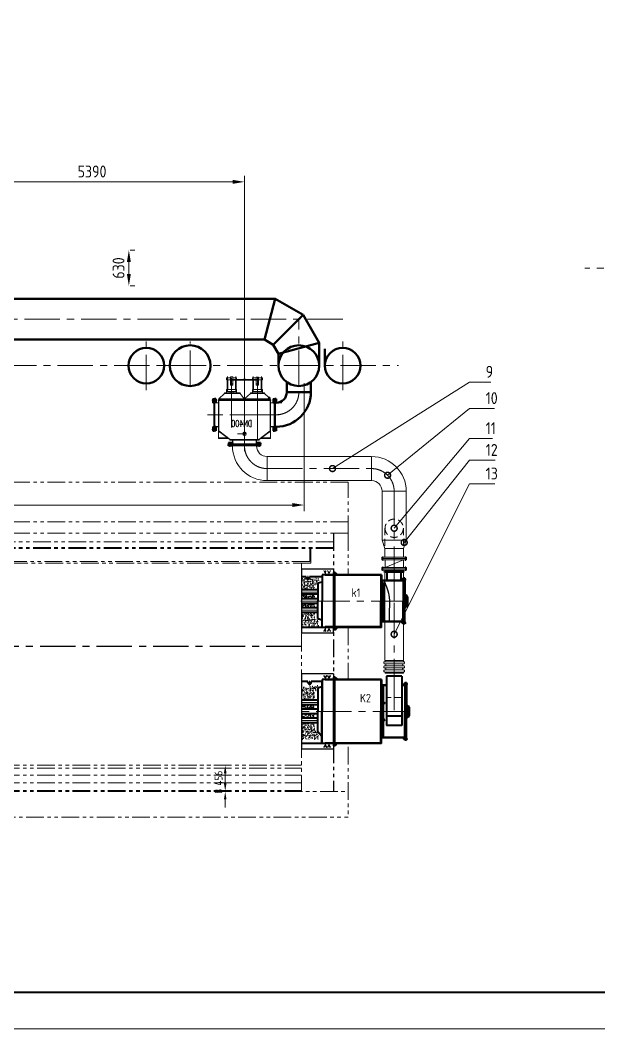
# Model space of a CAD drawing. Header units: millimetres. Extents: x 188205 to 604756, y -401673 to 15123.
# Drawn here: x 360405 to 370636, y -231572 to -213752 of the extents above; entities that cross this region are included whole.
import ezdxf

# ---------------------------------------------------------------- set-up
doc = ezdxf.new("R2010")
doc.units = ezdxf.units.MM
doc.header["$LTSCALE"] = 500
for name, pattern in [('CENTER', [2, 1.25, -0.25, 0.25, -0.25]), ('CONTINOUS', [0]), ('DASHED2', [0.375, 0.25, -0.125]), ('PHANTOM2', [1.25, 0.625, -0.125, 0.125, -0.125, 0.125, -0.125])]:
    doc.linetypes.add(name, pattern=pattern)
for name, color, linetype, lineweight in [('2D', 4, 'PHANTOM2', 20), ('air-smoke', 5, 'Continuous', 50), ('BIAOZHU', 3, 'Continuous', 25), ('gas', 2, 'Continuous', 50), ('gas-smoke', 6, 'Continuous', 50), ('POU', 4, 'Continuous', 20), ('SHI', 7, 'Continuous', 40), ('SW', 8, 'Continuous', 20), ('WEN', 3, 'Continuous', 20), ('XI', 2, 'Continuous', 20), ('XU', 6, 'DASHED2', 20), ('ZHONG', 1, 'CENTER', 20), ('中心线', 1, 'CENTER', 18), ('尺寸', 4, 'Continuous', 18)]:
    doc.layers.add(name, color=color, linetype=linetype, lineweight=lineweight)
doc.layers.add('air', color=7, linetype='Continuous', lineweight=50, true_color=0x77bec0)
doc.layers.add('CENTR', color=1, linetype='CENTER')
doc.layers.add('dim', color=7, linetype='Continuous')
doc.styles.add('ACC', font='simplex.shx', dxfattribs={"width": 0.75, "bigfont": 'hztxt.shx'})
doc.styles.add('GB', font='gbenor.shx', dxfattribs={"bigfont": 'gbcbig.shx'})
doc.dimstyles.new('ISO-25$0', dxfattribs={"dimscale": 40, "dimtxt": 3.5, "dimasz": 3.5, "dimexe": 1, "dimexo": 0.2, "dimgap": 1.2, "dimtad": 1, "dimtoh": 1, "dimdec": 1, "dimzin": 9, "dimdsep": 46, "dimtxsty": 'GB', "dimcen": 0, "dimclrd": 3, "dimclre": 3, "dimclrt": 256, "dimadec": 0, "dimazin": 2, "dimtfac": 1, "dimtdec": 1, "dimtix": 1, "dimtmove": 0, "dimatfit": 3, "dimldrblk": 'DOTSMALL', "dimfxl": 0, "dimlwd": -1, "dimlwe": 20, "dimarcsym": 0})
doc.dimstyles.new('ISO-60', dxfattribs={"dimscale": 60, "dimtxt": 3.5, "dimasz": 3.5, "dimexe": 1.8, "dimexo": 1.25, "dimgap": 1.3, "dimtad": 1, "dimrnd": 1, "dimdsep": 46, "dimtxsty": 'GB', "dimcen": 0, "dimclrd": 3, "dimclre": 3, "dimclrt": 256, "dimadec": 0, "dimazin": 0, "dimtfac": 1, "dimtix": 1, "dimtmove": 0, "dimatfit": 3, "dimldrblk": 'DOTSMALL', "dimfxl": 0, "dimlwd": 20, "dimlwe": 20, "dimarcsym": 0})
pattern_1 = [(130, (57927.14, -19397.804), (-72.87387, -6.375634), [7.62, -83.82]), (185, (57927.14, -19397.804), (14.09713, 76.42266), [6.096, -67.056]), (79.549, (57921.07, -19398.335), (-58.777, 70.046675), [6.476, -71.236]), (133.8158, (57927.14, -19377.48), (-108.43162, -16.81693), [11.43, -125.73]), (83.3644, (57918.1, -19378.89), (-94.9617, 98.97022), [9.714, -106.854]), (188.816, (57927.14, -19377.48), (-94.96184, 98.97005), [9.144, -100.584]), (159, (57916.98, -19382.564), (-60.64595, -40.90621), [7.62, -83.82]), (214, (57916.98, -19382.564), (-24.72081, 73.67519), [6.096, -67.056]), (108.5486, (57911.926, -19385.97), (-85.3666, 32.76914), [6.476, -71.236]), (142.5, (57927.14, -19397.804), (-1.235441, 33.822016), [0, -66.2432, 0, -68.072, 0, -67.31]), (172.5, (57927.14, -19397.804), (-26.727865, 40.07223), [0, -38.8112, 0, -64.7192, 0, -25.654]), (212.5, (57949.796, -19397.804), (-54.236238, -2.291498), [0, -25.4, 0, -79.248, 0, -105.156]), (222.5, (57959.956, -19397.804), (-59.251673, 10.170596), [0, -33.02, 0, -52.6288, 0, -74.676])]
pattern_2 = [(130, (56604.54, -19422.26), (-72.87387, -6.375634), [7.62, -83.82]), (185, (56604.54, -19422.26), (14.09713, 76.42266), [6.096, -67.056]), (79.549, (56598.47, -19422.79), (-58.777, 70.046675), [6.476, -71.236]), (133.8158, (56604.54, -19401.94), (-108.43162, -16.81693), [11.43, -125.73]), (83.3644, (56595.51, -19403.34), (-94.9617, 98.97022), [9.714, -106.854]), (188.816, (56604.54, -19401.94), (-94.96184, 98.97005), [9.144, -100.584]), (159, (56594.38, -19407.02), (-60.64595, -40.90621), [7.62, -83.82]), (214, (56594.38, -19407.02), (-24.72081, 73.67519), [6.096, -67.056]), (108.5486, (56589.33, -19410.43), (-85.3666, 32.76914), [6.476, -71.236]), (142.5, (56604.542, -19422.26), (-1.235441, 33.822016), [0, -66.2432, 0, -68.072, 0, -67.31]), (172.5, (56604.54, -19422.26), (-26.727865, 40.07223), [0, -38.8112, 0, -64.7192, 0, -25.654]), (212.5, (56627.199, -19422.26), (-54.236238, -2.291498), [0, -25.4, 0, -79.248, 0, -105.156]), (222.5, (56637.36, -19422.26), (-59.251673, 10.170596), [0, -33.02, 0, -52.6288, 0, -74.676])]
pattern_3 = [(45, (-1333.1662, -1494.125), (-2.245064, 2.245064), [])]
pattern_4 = [(225, (8646.2436, 8383.133), (-2.245064, 2.245064), [])]
pattern_5 = [(315, (-8646.2567, 8383.133), (2.245064, 2.245064), [])]
pattern_6 = [(45, (-8100.633, -9139.6654), (-2.245064, 2.245064), [])]
pattern_7 = [(225.002762, (9715.9156, 8383.5757), (-2.2451723, 2.2449558), [])]
pattern_8 = [(315, (-9716.3328, 8383.133), (2.245064, 2.245064), [])]

# ---------------------------------------------------------------- blocks, each defined once
blk = doc.blocks.new('*D52')
at = {"layer": 'Defpoints', "color": 0}
for p in [(12549, 914), (12549, 458), (13374, 458)]:
    blk.add_point(p, dxfattribs=at)
at = {"layer": 'WEN', "color": 3, "linetype": 'ByBlock', "lineweight": 20}
for p, q in [((12557, 914), (13414, 914)), ((12557, 458), (13414, 458))]:
    blk.add_line(p, q, dxfattribs=at)
at = {"layer": 'WEN', "color": 3}
blk.add_line((13374, 774), (13374, 598), dxfattribs=at)
for points in [[(13351, 774), (13397, 774), (13374, 914)], [(13351, 598), (13397, 598), (13374, 458)]]:
    blk.add_solid(points, dxfattribs=at)
at = {"layer": 'WEN', "insert": (13256, 686), "char_height": 140, "attachment_point": 5, "rotation": 90, "style": 'GB'}
blk.add_mtext('456', dxfattribs=at)
blk = doc.blocks.new('_DotSmall')
at = {"color": 0, "linetype": 'ByBlock', "const_width": 0.5}
blk.add_lwpolyline([(-0.0625, 0, 1), (0.0625, 0, 1)], format="xyb", close=True, dxfattribs=at)
blk = doc.blocks.new('*D53')
at = {"layer": 'Defpoints', "color": 0}
for p in [(13374, 458), (13374, 450), (13374, 450)]:
    blk.add_point(p, dxfattribs=at)
at = {"layer": 'WEN', "color": 3}
for p, q in [((13374, 598), (13374, 738)), ((13374, 458), (13374, 450)), ((13374, 310), (13374, 170))]:
    blk.add_line(p, q, dxfattribs=at)
at = {"layer": 'WEN', "color": 3, "linetype": 'ByBlock', "lineweight": 20}
for p, q in [((13366, 450), (13334, 450)), ((13382, 458), (13414, 458))]:
    blk.add_line(p, q, dxfattribs=at)
at = {"layer": 'WEN', "color": 3}
for points in [[(13351, 598), (13397, 598), (13374, 458)], [(13351, 310), (13397, 310), (13374, 450)]]:
    blk.add_solid(points, dxfattribs=at)
at = {"layer": 'WEN', "insert": (13256, 454), "char_height": 140, "attachment_point": 5, "rotation": 90, "style": 'GB'}
blk.add_mtext('8', dxfattribs=at)
blk = doc.blocks.new('A$C4A3A45B7')
at = {"layer": 'BIAOZHU'}
h = blk.add_hatch(dxfattribs=at)
h.set_pattern_fill('AR-CONC', color=256, scale=0.4, style=0)
h.set_pattern_definition(pattern_1)
h.paths.add_polyline_path([(16, 465), (246, 465), (246, 330), (316, 300), (316, 225), (316, 175), (166, 175), (116, 175), (16, 175)])
edge = h.paths.add_edge_path()
edge.add_line((16, 1120), (96, 1120))
edge.add_line((96, 1120), (96, 1105))
edge.add_line((96, 1105), (105, 1084))
edge.add_arc((126, 1105), 30, 224.0867, 317.0273)
edge.add_line((148, 1085), (156, 1105))
edge.add_line((156, 1105), (156, 1120))
edge.add_line((156, 1120), (316, 1120))
edge.add_line((316, 1120), (316, 1025))
edge.add_line((316, 1025), (246, 1005))
edge.add_line((246, 1005), (246, 865))
edge.add_line((246, 865), (16, 865))
edge.add_line((16, 865), (16, 1120))
h = blk.add_hatch(dxfattribs=at)
h.set_pattern_fill('AR-CONC', color=256, scale=0.4, style=0)
h.set_pattern_definition(pattern_1)
h.paths.add_polyline_path([(16, 785), (246, 785), (246, 705), (16, 705)])
h.paths.add_polyline_path([(16, 625), (246, 625), (246, 545), (16, 545)])
for p, q in [((581, 1330), (16, 1330)), ((16, 1330), (16, 0)), ((581, 1330), (581, 1230)), ((586, 1235), (581, 1235)), ((580, 0), (16, 0)), ((580, 100), (580, 0))]:
    blk.add_line(p, q, dxfattribs=at)
at = {"layer": 'SHI'}
for p, q in [((596, 1270), (586, 1270)), ((587, 100), (586, 1270)), ((596, 1270), (596, 100)), ((606, 1270), (596, 1270)), ((606, 1270), (636, 1240)), ((1516, 1290), (1516, 415)), ((1789, 1290), (1516, 1290)), ((1789, 1290), (1789, 415)), ((126, 1195), (16, 1195)), ((126, 1180), (126, 1195)), ((381, 1195), (186, 1195)), ((186, 1181), (186, 1195)), ((375, 1100), (305, 1080)), ((305, 1080), (305, 665)), ((376, 1195), (376, 665)), ((381, 1230), (381, 665)), ((596, 1230), (381, 1230)), ((431, 1230), (431, 1222)), ((1416, 1222), (431, 1222)), ((1426, 1230), (596, 1230)), ((636, 1240), (636, 1230)), ((1416, 1230), (1416, 665)), ((1426, 1230), (1426, 665)), ((1516, 1130), (1426, 1130)), ((1516, 1124), (1426, 1124)), ((1456, 1107), (1426, 1107)), ((1426, 1107), (1426, 206)), ((1456, 1107), (1456, 206)), ((1841, 1130), (1789, 1130)), ((1841, 1124), (1789, 1124)), ((1825, 1155), (1826, 1156)), ((1825, 1145), (1825, 1155)), ((1827, 1155), (1825, 1155)), ((1826, 1144), (1825, 1145)), ((1827, 1145), (1825, 1145)), ((1826, 1156), (1826, 1144)), ((1827, 1156), (1826, 1156)), ((1827, 1144), (1826, 1144)), ((1827, 1158), (1828, 1160)), ((1827, 1142), (1827, 1158)), ((1827, 1142), (1828, 1140)), ((1837, 1160), (1828, 1160)), ((1837, 1155), (1828, 1155)), ((1837, 1145), (1828, 1145)), ((1837, 1140), (1828, 1140)), ((1839, 1158), (1837, 1160)), ((1839, 1142), (1837, 1140)), ((1839, 1162), (1841, 1162)), ((1839, 1138), (1839, 1162)), ((1839, 1142), (1839, 1158)), ((1839, 1138), (1841, 1138)), ((1870, 1169), (1841, 1169)), ((1841, 1169), (1841, 665)), ((1857, 1169), (1857, 665)), ((1860, 1169), (1860, 665)), ((1870, 1169), (1870, 665)), ((1873, 1162), (1870, 1162)), ((1873, 1138), (1870, 1138)), ((1873, 1138), (1873, 1162)), ((1879, 1160), (1873, 1160)), ((1873, 1140), (1873, 1160)), ((1873, 1160), (1873, 1140)), ((1879, 1155), (1873, 1155)), ((1879, 1145), (1873, 1145)), ((1879, 1140), (1873, 1140)), ((1880, 1158), (1879, 1160)), ((1880, 1142), (1879, 1140)), ((1880, 1142), (1880, 1158)), ((305, 865), (16, 865)), ((305, 785), (16, 785)), ((1870, 771), (1885, 771)), ((1870, 759), (1885, 759)), ((1904, 590), (1904, 740)), ((1916, 740), (1916, 590)), ((305, 705), (16, 705)), ((305, 625), (16, 625)), ((305, 545), (16, 545)), ((305, 305), (305, 665)), ((375, 100), (375, 665)), ((381, 100), (381, 665)), ((1416, 100), (1416, 665)), ((1426, 100), (1426, 665)), ((1789, 580), (1516, 580)), ((1841, 161), (1841, 665)), ((1857, 161), (1857, 665)), ((1860, 161), (1860, 665)), ((1870, 161), (1870, 665)), ((1870, 571), (1885, 571)), ((1870, 559), (1885, 559)), ((305, 465), (16, 465)), ((1789, 415), (1516, 415)), ((375, 225), (305, 305)), ((1841, 206), (1426, 206)), ((1841, 200), (1426, 200)), ((1825, 185), (1826, 186)), ((1825, 175), (1825, 185)), ((1827, 185), (1825, 185)), ((1826, 186), (1826, 174)), ((1827, 186), (1826, 186)), ((1827, 188), (1828, 190)), ((1827, 172), (1827, 188)), ((1837, 190), (1828, 190)), ((1837, 185), (1828, 185)), ((1839, 188), (1837, 190)), ((1839, 192), (1841, 192)), ((1839, 168), (1839, 192)), ((1839, 172), (1839, 188)), ((1873, 192), (1870, 192)), ((1873, 168), (1873, 192)), ((1873, 190), (1873, 170)), ((1873, 170), (1873, 190)), ((1879, 190), (1873, 190)), ((1879, 185), (1873, 185)), ((1880, 188), (1879, 190)), ((1880, 172), (1880, 188)), ((116, 100), (16, 100)), ((166, 100), (116, 100)), ((381, 100), (166, 100)), ((596, 100), (381, 100)), ((1416, 108), (431, 108)), ((431, 108), (431, 100)), ((586, 95), (580, 95)), ((586, 60), (586, 100)), ((596, 60), (586, 60)), ((596, 60), (596, 100)), ((1426, 100), (596, 100)), ((606, 60), (596, 60)), ((606, 60), (636, 90)), ((636, 90), (636, 100)), ((1826, 174), (1825, 175)), ((1827, 175), (1825, 175)), ((1827, 174), (1826, 174)), ((1827, 172), (1828, 170)), ((1837, 175), (1828, 175)), ((1837, 170), (1828, 170)), ((1839, 172), (1837, 170)), ((1839, 168), (1841, 168)), ((1870, 161), (1841, 161)), ((1873, 168), (1870, 168)), ((1879, 175), (1873, 175)), ((1879, 170), (1873, 170)), ((1880, 172), (1879, 170))]:
    blk.add_line(p, q, dxfattribs=at)
for points in [[(1475, 830), (1484, 815), (1475, 800), (1458, 800), (1449, 815), (1458, 830)], [(1474, 500), (1484, 515), (1475, 530), (1458, 530), (1449, 515), (1457, 500)]]:
    blk.add_lwpolyline(points, close=True, dxfattribs=at)
for centre in [(1466, 815), (1466, 515)]:
    blk.add_circle(centre, 15, dxfattribs=at)
for centre, radius, start, end in [((156, 1180), 30, 180, 0.9694), ((1832, 1159), 5.17, 193.1408, 226.8592), ((1836, 1150), 9.75, 147.7958, 212.2042), ((1832, 1141), 5.17, 133.1408, 166.8592), ((1834, 1159), 5.17, 313.1408, 346.8592), ((1829, 1150), 9.75, 327.7958, 32.2042), ((1834, 1141), 5.17, 13.1408, 46.8592), ((1875, 1159), 5.17, 313.1408, 346.8592), ((1871, 1150), 9.75, 327.7958, 32.2042), ((1875, 1141), 5.17, 13.1408, 46.8592), ((1885, 740), 31, 0, 90), ((1885, 740), 19, 0, 90), ((1885, 590), 19, 270, 0), ((1885, 590), 31, 270, 0), ((1832, 189), 5.17, 193.1408, 226.8592), ((1836, 180), 9.75, 147.7958, 212.2042), ((1834, 189), 5.17, 313.1408, 346.8592), ((1829, 180), 9.75, 327.7958, 32.2042), ((1875, 189), 5.17, 313.1408, 346.8592), ((1871, 180), 9.75, 327.7958, 32.2042), ((1832, 171), 5.17, 133.1408, 166.8592), ((1834, 171), 5.17, 13.1408, 46.8592), ((1875, 171), 5.17, 13.1408, 46.8592)]:
    blk.add_arc(centre, radius, start, end, dxfattribs=at)
at = {"layer": 'SW'}
for p in [(16, 1195), (16, 100)]:
    blk.add_line(p, (16, 665), dxfattribs=at)
at = {"layer": 'XU'}
for p, q in [((410, 1297), (415, 1300)), ((410, 1297), (431, 1260)), ((415, 1300), (437, 1262)), ((431, 1258), (431, 1230)), ((454, 1300), (434, 1266)), ((459, 1297), (437, 1259)), ((437, 1260), (437, 1230)), ((459, 1297), (454, 1300)), ((476, 1297), (481, 1300)), ((476, 1297), (497, 1260)), ((481, 1300), (503, 1262)), ((497, 1258), (497, 1230)), ((520, 1300), (500, 1266)), ((525, 1297), (503, 1259)), ((503, 1260), (503, 1230)), ((525, 1297), (520, 1300)), ((1789, 915), (1516, 915)), ((410, 33), (431, 70)), ((410, 33), (415, 30)), ((415, 30), (437, 69)), ((431, 72), (431, 100)), ((454, 30), (434, 64)), ((437, 70), (437, 100)), ((459, 33), (437, 71)), ((459, 33), (454, 30)), ((476, 33), (497, 70)), ((476, 33), (481, 30)), ((481, 30), (503, 69)), ((497, 72), (497, 100)), ((520, 30), (500, 64)), ((503, 70), (503, 100)), ((525, 33), (503, 71)), ((525, 33), (520, 30))]:
    blk.add_line(p, q, dxfattribs=at)
for centre, start, end in [((428, 1258), 0, 30), ((434, 1260), 0, 30), ((494, 1258), 0, 30), ((500, 1260), 0, 30), ((428, 72), 330, 0), ((434, 70), 330, 0), ((494, 72), 330, 0), ((500, 70), 330, 0)]:
    blk.add_arc(centre, 3, start, end, dxfattribs=at)
at = {"layer": 'ZHONG'}
for p, q in [((1652, 1312), (1652, 665)), ((1652, 1260), (1652, 1296)), ((156, 1209), (156, 1152)), ((305, 825), (16, 825)), ((1446, 815), (1487, 815)), ((1466, 795), (1466, 835)), ((1870, 765), (1885, 765)), ((1910, 740), (1910, 590)), ((1898, 665), (0, 665)), ((1466, 535), (1466, 545)), ((1466, 495), (1466, 535)), ((1870, 565), (1885, 565)), ((305, 505), (16, 505)), ((1446, 515), (1487, 515))]:
    blk.add_line(p, q, dxfattribs=at)
at = {"layer": 'ZHONG', "color": 1, "linetype": 'CENTER'}
for p, q in [((1888, 1150), (1820, 1150)), ((1888, 180), (1820, 180))]:
    blk.add_line(p, q, dxfattribs=at)
at = {"layer": 'ZHONG'}
for centre, start, end in [((1885, 740), 0, 90), ((1885, 590), 270, 0)]:
    blk.add_arc(centre, 25, start, end, dxfattribs=at)
at = {"layer": 'BIAOZHU', "style": 'GB'}
blk.add_text('K2', height=150, dxfattribs=at).set_placement((1048, 826))
blk = doc.blocks.new('A$C704930C1')
at = {"layer": 'POU'}
h = blk.add_hatch(dxfattribs=at)
h.set_pattern_fill('ANSI31', color=256, style=0)
h.set_pattern_definition(pattern_3)
h.paths.add_polyline_path([(9, 15), (0, 15), (0, 5), (9, 5)])
h.paths.add_polyline_path([(47, 5), (47, 17), (30, 17), (28, 15), (27, 15), (27, 5)])
h = blk.add_hatch(dxfattribs=at)
h.set_pattern_fill('ANSI31', color=256, style=0)
h.set_pattern_definition(pattern_3)
h.paths.add_polyline_path([(314, 15), (312, 15), (310, 17), (294, 17), (294, 5), (314, 5)])
h.paths.add_polyline_path([(340, 15), (332, 15), (332, 5), (340, 5)])
at = {"layer": 'SHI'}
for p, q in [((0, 15), (28, 15)), ((0, 5), (0, 15)), ((0, 5), (340, 5)), ((9, 5), (9, 15)), ((27, 5), (27, 15)), ((30, 17), (28, 15)), ((30, 17), (310, 17)), ((47, 5), (47, 17)), ((294, 5), (294, 17)), ((310, 17), (312, 15)), ((312, 15), (340, 15)), ((314, 5), (314, 15)), ((332, 5), (332, 15)), ((340, 5), (340, 15))]:
    blk.add_line(p, q, dxfattribs=at)
at = {"layer": 'ZHONG'}
for p, q in [((18, 0), (18, 21)), ((170, 0), (170, 21)), ((323, 0), (323, 21))]:
    blk.add_line(p, q, dxfattribs=at)
blk = doc.blocks.new('A$C33EE5163')
at = {"layer": 'BIAOZHU'}
h = blk.add_hatch(dxfattribs=at)
h.set_pattern_fill('AR-CONC', color=256, scale=0.4, style=0)
h.set_pattern_definition(pattern_2)
h.paths.add_polyline_path([(-1306, 441), (-1076, 441), (-1076, 356), (-1006, 326), (-1006, 201), (-1156, 201), (-1206, 201), (-1306, 201)])
h.paths.add_polyline_path([(-1306, 1046), (-1226, 1046), (-1226, 1031, 0.991576), (-1166, 1030), (-1166, 1046), (-1006, 1046), (-1006, 951), (-1076, 931), (-1076, 841), (-1306, 841)])
h = blk.add_hatch(dxfattribs=at)
h.set_pattern_fill('AR-CONC', color=256, scale=0.4, style=0)
h.set_pattern_definition(pattern_2)
h.paths.add_polyline_path([(-1306, 761), (-1076, 761), (-1076, 681), (-1306, 681)])
h.paths.add_polyline_path([(-1306, 601), (-1076, 601), (-1076, 521), (-1306, 521)])
for p, q in [((-741, 1206), (-1306, 1206)), ((-1306, 1206), (-1306, 75)), ((-741, 1206), (-741, 1106)), ((-736, 1111), (-741, 1111)), ((-741, 76), (-1306, 75)), ((-741, 76), (-741, 176))]:
    blk.add_line(p, q, dxfattribs=at)
blk.add_spline([(147, 1006), (241, 706), (243, 493), (243, 276)], degree=3, dxfattribs=at)
at = {"layer": 'SHI'}
for p, q in [((-1226, 1071), (-1306, 1071)), ((-1226, 1056), (-1226, 1071)), ((-941, 1071), (-1166, 1071)), ((-1166, 1056), (-1166, 1071)), ((-946, 1071), (-946, 641)), ((-941, 1106), (-941, 641)), ((-726, 1106), (-941, 1106)), ((-891, 1098), (-891, 1106)), ((94, 1098), (-891, 1098)), ((-726, 1146), (-736, 1146)), ((-736, 176), (-736, 1146)), ((-726, 1146), (-726, 176)), ((-716, 1146), (-726, 1146)), ((104, 1106), (-726, 1106)), ((-716, 1146), (-686, 1116)), ((-686, 1116), (-686, 1106)), ((94, 1106), (94, 641)), ((104, 1106), (104, 641)), ((207, 1006), (207, 1146)), ((452, 1006), (452, 1154)), ((-947, 976), (-1017, 956)), ((-1017, 956), (-1017, 641)), ((489, 1006), (104, 1006)), ((489, 1000), (104, 1000)), ((134, 969), (104, 969)), ((104, 969), (104, 282)), ((134, 969), (134, 282)), ((472, 1029), (473, 1030)), ((472, 1018), (472, 1029)), ((474, 1029), (472, 1029)), ((473, 1018), (472, 1018)), ((474, 1018), (472, 1018)), ((473, 1030), (473, 1018)), ((474, 1030), (473, 1030)), ((474, 1018), (473, 1018)), ((474, 1031), (476, 1034)), ((474, 1016), (474, 1031)), ((474, 1016), (476, 1013)), ((485, 1034), (476, 1034)), ((485, 1029), (476, 1029)), ((485, 1018), (476, 1018)), ((485, 1013), (476, 1013)), ((486, 1031), (485, 1034)), ((486, 1016), (485, 1013)), ((486, 1036), (489, 1036)), ((486, 1012), (486, 1036)), ((486, 1016), (486, 1031)), ((486, 1012), (489, 1012)), ((518, 1045), (489, 1045)), ((489, 1045), (489, 641)), ((505, 1045), (505, 641)), ((508, 1045), (508, 641)), ((518, 1045), (518, 641)), ((520, 1036), (518, 1036)), ((520, 1012), (518, 1012)), ((520, 1012), (520, 1036)), ((526, 1034), (520, 1034)), ((520, 1013), (520, 1034)), ((520, 1034), (520, 1013)), ((526, 1029), (520, 1029)), ((526, 1018), (520, 1018)), ((526, 1013), (520, 1013)), ((528, 1031), (526, 1034)), ((528, 1016), (526, 1013)), ((528, 1016), (528, 1031)), ((-1017, 841), (-1306, 841)), ((-1017, 761), (-1306, 761)), ((518, 747), (533, 747)), ((518, 735), (533, 735)), ((552, 566), (552, 716)), ((564, 716), (564, 566)), ((-1017, 681), (-1306, 681)), ((-1017, 601), (-1306, 601)), ((-1017, 331), (-1017, 641)), ((-946, 176), (-946, 641)), ((-941, 176), (-941, 641)), ((94, 176), (94, 641)), ((104, 176), (104, 641)), ((489, 237), (489, 641)), ((505, 237), (505, 641)), ((508, 237), (508, 641)), ((518, 237), (518, 641)), ((518, 547), (533, 547)), ((-1017, 521), (-1306, 521)), ((-1017, 441), (-1306, 441)), ((518, 535), (533, 535)), ((-946, 301), (-1017, 331)), ((-891, 176), (-891, 184)), ((94, 184), (-891, 184)), ((489, 282), (104, 282)), ((489, 276), (104, 276)), ((472, 263), (473, 264)), ((472, 252), (472, 263)), ((474, 263), (472, 263)), ((473, 252), (472, 252)), ((474, 252), (472, 252)), ((473, 264), (473, 252)), ((474, 264), (473, 264)), ((474, 252), (473, 252)), ((474, 265), (476, 268)), ((474, 250), (474, 265)), ((474, 250), (476, 247)), ((485, 268), (476, 268)), ((485, 263), (476, 263)), ((485, 252), (476, 252)), ((485, 247), (476, 247)), ((486, 265), (485, 268)), ((486, 250), (485, 247)), ((486, 270), (489, 270)), ((486, 246), (486, 270)), ((486, 250), (486, 265)), ((486, 246), (489, 246)), ((518, 237), (489, 237)), ((520, 270), (518, 270)), ((520, 246), (518, 246)), ((520, 246), (520, 270)), ((520, 268), (520, 247)), ((520, 247), (520, 268)), ((526, 268), (520, 268)), ((526, 263), (520, 263)), ((526, 252), (520, 252)), ((526, 247), (520, 247)), ((528, 265), (526, 268)), ((528, 250), (526, 247)), ((528, 250), (528, 265)), ((-1206, 176), (-1306, 176)), ((-1156, 176), (-1206, 176)), ((-941, 176), (-1156, 176)), ((-726, 176), (-941, 176)), ((-736, 171), (-741, 171)), ((-736, 136), (-736, 176)), ((-726, 136), (-736, 136)), ((-726, 136), (-726, 176)), ((104, 176), (-726, 176)), ((-716, 136), (-726, 136)), ((-716, 136), (-686, 166)), ((-686, 166), (-686, 176))]:
    blk.add_line(p, q, dxfattribs=at)
for centre, radius, start, end in [((-1196, 1056), 30, 180, 0.9694), ((479, 1033), 5.17, 193.1408, 226.8592), ((484, 1024), 9.75, 147.7958, 212.2042), ((479, 1015), 5.17, 133.1408, 166.8592), ((481, 1033), 5.17, 313.1408, 346.8592), ((477, 1024), 9.75, 327.7958, 32.2042), ((481, 1015), 5.17, 13.1408, 46.8592), ((523, 1033), 5.17, 313.1408, 346.8592), ((518, 1024), 9.75, 327.7958, 32.2042), ((523, 1015), 5.17, 13.1408, 46.8592), ((533, 716), 31, 0, 90), ((533, 716), 19, 0, 90), ((533, 566), 19, 270, 0), ((533, 566), 31, 270, 0), ((479, 267), 5.17, 193.1408, 226.8592), ((484, 258), 9.75, 147.7958, 212.2042), ((479, 249), 5.17, 133.1408, 166.8592), ((481, 267), 5.17, 313.1408, 346.8592), ((477, 258), 9.75, 327.7958, 32.2042), ((481, 249), 5.17, 13.1408, 46.8592), ((523, 267), 5.17, 313.1408, 346.8592), ((518, 258), 9.75, 327.7958, 32.2042), ((523, 249), 5.17, 13.1408, 46.8592)]:
    blk.add_arc(centre, radius, start, end, dxfattribs=at)
at = {"layer": 'SW'}
for p in [(-1306, 1071), (-1306, 176)]:
    blk.add_line(p, (-1306, 641), dxfattribs=at)
for points in [[(152, 806), (161, 791), (152, 776), (135, 776), (126, 791), (135, 806)], [(152, 476), (161, 491), (152, 506), (135, 506), (126, 491), (135, 476)]]:
    blk.add_lwpolyline(points, close=True, dxfattribs=at)
for centre in [(143, 791), (143, 491)]:
    blk.add_circle(centre, 15, dxfattribs=at)
at = {"layer": 'XU'}
for p, q in [((-913, 1173), (-908, 1176)), ((-913, 1173), (-892, 1135)), ((-908, 1176), (-886, 1137)), ((-891, 1134), (-891, 1106)), ((-884, 1176), (-888, 1142)), ((-878, 1173), (-885, 1135)), ((-885, 1136), (-885, 1106)), ((-878, 1173), (-884, 1176)), ((-847, 1173), (-842, 1176)), ((-847, 1173), (-826, 1135)), ((-842, 1176), (-820, 1137)), ((-825, 1134), (-825, 1106)), ((-803, 1176), (-822, 1142)), ((-797, 1173), (-819, 1135)), ((-819, 1136), (-819, 1106)), ((-797, 1173), (-803, 1176)), ((-913, 109), (-892, 146)), ((-913, 109), (-908, 106)), ((-908, 106), (-886, 144)), ((-891, 147), (-891, 176)), ((-884, 106), (-888, 140)), ((-885, 146), (-885, 176)), ((-878, 109), (-885, 146)), ((-878, 109), (-884, 106)), ((-847, 109), (-826, 146)), ((-847, 109), (-842, 106)), ((-842, 106), (-820, 144)), ((-825, 147), (-825, 176)), ((-803, 106), (-822, 140)), ((-819, 146), (-819, 176)), ((-797, 109), (-819, 146)), ((-797, 109), (-803, 106))]:
    blk.add_line(p, q, dxfattribs=at)
for centre, start, end in [((-894, 1134), 0, 30), ((-888, 1136), 0, 30), ((-828, 1134), 0, 30), ((-822, 1136), 0, 30), ((-894, 147), 330, 0), ((-888, 146), 330, 0), ((-828, 147), 330, 0), ((-822, 146), 330, 0)]:
    blk.add_arc(centre, 3, start, end, dxfattribs=at)
at = {"layer": 'ZHONG'}
for p, q in [((-1196, 1085), (-1196, 1027)), ((330, 1188), (330, 641)), ((-1017, 801), (-1306, 801)), ((123, 791), (164, 791)), ((143, 811), (143, 770)), ((518, 741), (533, 741)), ((558, 716), (558, 566)), ((546, 641), (-1323, 641)), ((518, 541), (533, 541)), ((-1017, 481), (-1306, 481)), ((123, 491), (164, 491)), ((143, 470), (143, 511))]:
    blk.add_line(p, q, dxfattribs=at)
at = {"layer": 'ZHONG', "color": 1, "linetype": 'CENTER'}
for p, q in [((536, 1024), (467, 1024)), ((536, 258), (467, 258))]:
    blk.add_line(p, q, dxfattribs=at)
at = {"layer": 'ZHONG'}
for centre, start, end in [((533, 716), 0, 90), ((533, 566), 270, 0)]:
    blk.add_arc(centre, 25, start, end, dxfattribs=at)
at = {"layer": 'WEN', "xscale": -1}
blk.add_blockref('A$C704930C1', (500, 1148), dxfattribs=at)
at = {"layer": 'BIAOZHU', "style": 'GB'}
blk.add_text('k1', height=150, dxfattribs=at).set_placement((-424, 715))
blk = doc.blocks.new('*D275')
at = {"layer": 'Defpoints', "color": 0}
for p in [(364371, -216609), (358981, -217318), (364371, -220265)]:
    blk.add_point(p, dxfattribs=at)
at = {"layer": 'WEN', "color": 3, "lineweight": 20}
for p, q in [((358981, -217243), (358981, -216501)), ((364371, -220190), (364371, -216501)), ((359191, -216609), (364161, -216609))]:
    blk.add_line(p, q, dxfattribs=at)
at = {"layer": 'WEN', "color": 3}
for points in [[(359191, -216574), (359191, -216644), (358981, -216609)], [(364161, -216574), (364161, -216644), (364371, -216609)]]:
    blk.add_solid(points, dxfattribs=at)
at = {"layer": 'WEN', "insert": (361676, -216426), "char_height": 210, "attachment_point": 5, "style": 'GB'}
blk.add_mtext('5390', dxfattribs=at)
blk = doc.blocks.new('*D263')
at = {"layer": 'Defpoints', "color": 0}
for p in [(362273, -217816), (362327, -217816), (362273, -218446)]:
    blk.add_point(p, dxfattribs=at)
at = {"layer": 'WEN', "color": 3, "lineweight": 20}
for p, q in [((362348, -217816), (362435, -217816)), ((362327, -218236), (362327, -218026)), ((362348, -218446), (362435, -218446))]:
    blk.add_line(p, q, dxfattribs=at)
at = {"layer": 'WEN', "color": 3}
for points in [[(362292, -218026), (362362, -218026), (362327, -217816)], [(362292, -218236), (362362, -218236), (362327, -218446)]]:
    blk.add_solid(points, dxfattribs=at)
at = {"layer": 'WEN', "insert": (362144, -218131), "char_height": 210, "attachment_point": 5, "rotation": 90, "style": 'GB'}
blk.add_mtext('630', dxfattribs=at)
blk = doc.blocks.new('蝶阀-DN300')
at = {"linetype": 'CONTINOUS'}
for p, q in [((-220, 226), (220, 226)), ((-220, 226), (-220, 178)), ((-220, 202), (220, 202)), ((220, 226), (220, 178)), ((-220, 178), (220, 178)), ((-220, 48), (220, 48)), ((-220, 48), (-220, 0)), ((-220, 24), (220, 24)), ((-220, 0), (220, 0)), ((-162, 178), (-162, 48)), ((-162, 178), (162, 48)), ((162, 178), (162, 48)), ((220, 48), (220, 0))]:
    blk.add_line(p, q, dxfattribs=at)
at = {"layer": '中心线', "ltscale": 0.04}
for p, q in [((-198, 239), (-198, 164)), ((198, 239), (198, 164)), ((-198, -13), (-198, 62)), ((198, -13), (198, 62))]:
    blk.add_line(p, q, dxfattribs=at)
at = {"layer": '中心线', "ltscale": 0.1}
blk.add_line((0, 258), (0, -52), dxfattribs=at)
blk = doc.blocks.new('A$C14AE279B')
at = {"layer": 'POU'}
h = blk.add_hatch(dxfattribs=at)
h.set_pattern_fill('ANSI31', color=256, style=0)
h.set_pattern_definition(pattern_6)
h.paths.add_polyline_path([(38, 16), (69, 16), (69, 42), (42, 42), (39, 39), (38, 39)])
h.paths.add_polyline_path([(12, 39), (0, 39), (0, 16), (12, 16)])
h = blk.add_hatch(dxfattribs=at)
h.set_pattern_fill('ANSI31', color=256, style=0)
h.set_pattern_definition(pattern_6)
h.paths.add_polyline_path([(527, 39), (527, 39), (524, 42), (497, 42), (497, 16), (527, 16)])
h.paths.add_polyline_path([(553, 16), (565, 16), (565, 39), (553, 39)])
at = {"layer": 'SHI'}
for p, q in [((0, 39), (39, 39)), ((0, 16), (0, 39)), ((0, 16), (70, 16)), ((12, 16), (12, 39)), ((38, 16), (38, 39)), ((42, 42), (39, 39)), ((42, 42), (524, 42)), ((69, 16), (69, 42)), ((496, 16), (565, 16)), ((497, 16), (497, 42)), ((524, 42), (527, 39)), ((527, 39), (565, 39)), ((527, 16), (527, 39)), ((553, 16), (553, 39)), ((565, 16), (565, 39))]:
    blk.add_line(p, q, dxfattribs=at)
at = {"layer": 'ZHONG'}
for p, q in [((25, 0), (25, 52)), ((283, 0), (283, 52)), ((540, 0), (540, 52))]:
    blk.add_line(p, q, dxfattribs=at)
blk = doc.blocks.new('wf-3tf-dn400-a')
at = {"layer": 'POU'}
h = blk.add_hatch(dxfattribs=at)
h.set_pattern_fill('ANSI31', color=256, angle=-90, style=0)
h.set_pattern_definition(pattern_8)
h.paths.add_polyline_path([(-561, 244), (-561, 214), (-535, 214), (-535, 241), (-538, 244), (-538, 244)])
h.paths.add_polyline_path([(-538, 270), (-538, 282), (-561, 282), (-561, 270)])
h = blk.add_hatch(dxfattribs=at)
h.set_pattern_fill('ANSI31', color=256, style=0)
h.set_pattern_definition(pattern_4)
h.paths.add_polyline_path([(-509, 244), (-509, 214), (-535, 214), (-535, 241), (-532, 244), (-532, 244)])
h.paths.add_polyline_path([(-532, 270), (-532, 282), (-509, 282), (-509, 270)])
h = blk.add_hatch(dxfattribs=at)
h.set_pattern_fill('ANSI31', color=256, angle=-90, style=0)
h.set_pattern_definition(pattern_5)
h.paths.add_polyline_path([(509, 244), (509, 214), (535, 214), (535, 241), (532, 244), (532, 244)])
h.paths.add_polyline_path([(532, 270), (532, 282), (509, 282), (509, 270)])
h = blk.add_hatch(dxfattribs=at)
h.set_pattern_fill('ANSI31', color=256, style=0)
h.set_pattern_definition(pattern_7)
h.paths.add_polyline_path([(561, 244), (561, 214), (535, 214), (535, 241), (538, 244), (538, 244)])
h.paths.add_polyline_path([(538, 270), (538, 282), (561, 282), (561, 270)])
h = blk.add_hatch(dxfattribs=at)
h.set_pattern_fill('ANSI31', color=256, angle=-90, style=0)
h.set_pattern_definition(pattern_8)
h.paths.add_polyline_path([(-538, -245), (-538, -244), (-535, -241), (-535, -214), (-561, -214), (-561, -245)])
h.paths.add_polyline_path([(-561, -271), (-561, -283), (-538, -283), (-538, -271)])
h = blk.add_hatch(dxfattribs=at)
h.set_pattern_fill('ANSI31', color=256, style=0)
h.set_pattern_definition(pattern_4)
h.paths.add_polyline_path([(-532, -245), (-532, -244), (-535, -241), (-535, -214), (-509, -214), (-509, -245)])
h.paths.add_polyline_path([(-509, -271), (-509, -283), (-532, -283), (-532, -271)])
h = blk.add_hatch(dxfattribs=at)
h.set_pattern_fill('ANSI31', color=256, angle=-90, style=0)
h.set_pattern_definition(pattern_5)
h.paths.add_polyline_path([(532, -245), (532, -244), (535, -241), (535, -214), (509, -214), (509, -245)])
h.paths.add_polyline_path([(509, -271), (509, -283), (532, -283), (532, -271)])
h = blk.add_hatch(dxfattribs=at)
h.set_pattern_fill('ANSI31', color=256, style=0)
h.set_pattern_definition(pattern_7)
h.paths.add_polyline_path([(538, -245), (538, -244), (535, -241), (535, -214), (561, -214), (561, -245)])
h.paths.add_polyline_path([(561, -271), (561, -283), (538, -283), (538, -271)])
for p, q in [((-317, 615), (-317, 650)), ((-250, 650), (-317, 650)), ((-317, 615), (-250, 615)), ((-309, 444), (-309, 615)), ((-295, 444), (-295, 615)), ((-205, 666), (-250, 666)), ((-205, 548), (-250, 548)), ((-228, 624), (-20, 624)), ((-228, 612), (-20, 612)), ((-205, 650), (-139, 650)), ((-161, 444), (-161, 612)), ((-147, 444), (-147, 612)), ((-139, 624), (-139, 650)), ((-9, 624), (9, 624)), ((-9, 612), (9, 612)), ((20, 624), (227, 624)), ((20, 612), (228, 612)), ((139, 624), (139, 650)), ((205, 650), (139, 650)), ((147, 444), (147, 612)), ((161, 444), (161, 612)), ((250, 667), (205, 667)), ((250, 548), (205, 548)), ((250, 650), (317, 650)), ((317, 615), (250, 615)), ((295, 444), (295, 615)), ((309, 444), (309, 615)), ((317, 615), (317, 650)), ((-352, 374), (-429, 304)), ((-352, 389), (-352, 374)), ((-352, 389), (-228, 389)), ((-228, 374), (-352, 374)), ((-317, 389), (-317, 444)), ((-228, 444), (-317, 444)), ((-317, 409), (-139, 409)), ((-228, 409), (-317, 409)), ((-228, 444), (-139, 444)), ((-228, 409), (-139, 409)), ((-228, 389), (-104, 389)), ((-228, 374), (-104, 374)), ((-139, 389), (-139, 444)), ((-104, 389), (-104, 374)), ((-104, 374), (-1, 282)), ((75, 374), (4, 282)), ((75, 389), (75, 374)), ((75, 389), (228, 389)), ((228, 374), (75, 374)), ((139, 389), (139, 444)), ((228, 444), (139, 444)), ((139, 409), (317, 409)), ((228, 409), (139, 409)), ((205, 409), (196, 409)), ((199, 409), (199, 389)), ((251, 409), (205, 409)), ((240, 409), (215, 409)), ((228, 444), (317, 444)), ((228, 409), (317, 409)), ((351, 389), (228, 389)), ((228, 374), (351, 374)), ((256, 409), (256, 389)), ((317, 389), (317, 444)), ((351, 389), (351, 374)), ((351, 374), (451, 282)), ((-545, 212), (-545, -213)), ((-460, 212), (-525, 212)), ((-525, 212), (-525, -213)), ((-454, 208), (-525, 208)), ((-465, 265), (-465, 253)), ((-465, 265), (-228, 265)), ((-465, 253), (-228, 253)), ((-460, -45), (-460, 253)), ((-454, 253), (-454, -287)), ((-451, 284), (-453, 282)), ((-453, 282), (-228, 282)), ((-453, 270), (-453, 282)), ((-453, 270), (-228, 270)), ((-453, 270), (-453, 265)), ((-451, 286), (-451, 282)), ((-429, 308), (-447, 308)), ((-447, 308), (-447, 286)), ((-438, 286), (-440, 282)), ((-438, 282), (-436, 286)), ((-429, 286), (-429, 308)), ((-425, 286), (-425, 282)), ((228, 282), (-228, 282)), ((228, 270), (-228, 270)), ((-228, 265), (0, 265)), ((-1, 265), (-228, 265)), ((-228, 253), (0, 253)), ((-1, 270), (-1, 282)), ((-1, 270), (-1, 265)), ((-1, 265), (-1, 253)), ((0, 253), (-1, 253)), ((228, 265), (0, 265)), ((0, 253), (3, 253)), ((0, 253), (0, 253)), ((228, 253), (0, 253)), ((0, 253), (3, 253)), ((4, 282), (228, 282)), ((4, 270), (4, 282)), ((4, 270), (228, 270)), ((4, 270), (4, 265)), ((4, 265), (4, 253)), ((4, 265), (228, 265)), ((451, 282), (228, 282)), ((451, 270), (228, 270)), ((465, 265), (228, 265)), ((465, 253), (228, 253)), ((435, 265), (435, 265)), ((451, 270), (451, 282)), ((451, 270), (451, 265)), ((451, 265), (451, 265)), ((454, 253), (454, -287)), ((454, 208), (525, 208)), ((460, -45), (460, 253)), ((460, -45), (460, 253)), ((460, 212), (525, 212)), ((465, 265), (465, 253)), ((525, 212), (525, -213)), ((545, 212), (545, -213)), ((-460, -45), (-460, -290)), ((460, -45), (460, -290)), ((-460, -208), (-525, -208)), ((-460, -213), (-525, -213)), ((-460, -208), (-454, -208)), ((-460, -290), (-454, -287)), ((-460, -290), (-261, -440)), ((-460, -290), (-460, -420)), ((-454, -287), (-253, -440)), ((454, -287), (253, -440)), ((460, -290), (261, -440)), ((460, -208), (525, -208)), ((460, -213), (525, -213)), ((460, -290), (460, -420)), ((-301, -410), (-460, -410)), ((-288, -420), (-460, -420)), ((-261, -440), (261, -440)), ((-261, -440), (-261, -450)), ((261, -450), (-261, -450)), ((-212, -450), (-212, -515)), ((212, -515), (-212, -515)), ((-208, -450), (-208, -515)), ((208, -450), (208, -515)), ((212, -450), (212, -515)), ((261, -440), (261, -450)), ((460, -420), (288, -420)), ((460, -410), (301, -410))]:
    blk.add_line(p, q)
for points in [[(-205, 624), (-205, 666), (-250, 666), (-250, 524), (-205, 524), (-205, 612)], [(250, 615), (250, 667), (205, 667), (205, 624)], [(205, 612), (205, 525), (250, 525), (250, 615)]]:
    blk.add_lwpolyline(points)
for points in [[(-20, 627), (-9, 627), (-9, 610), (-20, 610)], [(20, 627), (9, 627), (9, 610), (20, 610)], [(-451, 286), (-425, 286), (-425, 301), (-451, 301)]]:
    blk.add_lwpolyline(points, close=True)
for centre, radius in [((-228, 618), 6), ((0, 618), 6), ((228, 619), 6), ((0, -336), 32), ((0, -336), 13.5)]:
    blk.add_circle(centre, radius)
at = {"layer": 'SHI'}
for p, q in [((-561, 282), (-561, 213)), ((-561, 282), (-538, 282)), ((-561, 270), (-538, 270)), ((-561, 244), (-538, 244)), ((-561, 214), (-535, 214)), ((-538, 282), (-538, 244)), ((-535, 241), (-538, 244)), ((-535, 241), (-532, 244)), ((-535, 241), (-535, -241)), ((-535, 241), (-535, -241)), ((-509, 214), (-535, 214)), ((-532, 282), (-532, 244)), ((-509, 282), (-532, 282)), ((-509, 270), (-532, 270)), ((-509, 244), (-532, 244)), ((-509, 282), (-509, 213)), ((509, 282), (509, 213)), ((509, 282), (532, 282)), ((509, 270), (532, 270)), ((509, 244), (532, 244)), ((509, 214), (535, 214)), ((532, 282), (532, 244)), ((535, 241), (532, 244)), ((535, 241), (538, 244)), ((535, 241), (535, -241)), ((535, 241), (535, -241)), ((561, 214), (535, 214)), ((538, 282), (538, 244)), ((561, 282), (538, 282)), ((561, 270), (538, 270)), ((561, 244), (538, 244)), ((561, 282), (561, 213)), ((-561, -213), (-561, -283)), ((-561, -214), (-535, -214)), ((-561, -245), (-538, -245)), ((-561, -271), (-538, -271)), ((-561, -283), (-538, -283)), ((-535, -241), (-538, -244)), ((-538, -244), (-538, -283)), ((-509, -214), (-535, -214)), ((-535, -241), (-532, -244)), ((-532, -244), (-532, -283)), ((-509, -245), (-532, -245)), ((-509, -271), (-532, -271)), ((-509, -283), (-532, -283)), ((-509, -213), (-509, -283)), ((509, -213), (509, -283)), ((509, -214), (535, -214)), ((509, -245), (532, -245)), ((509, -271), (532, -271)), ((509, -283), (532, -283)), ((535, -241), (532, -244)), ((532, -244), (532, -283)), ((561, -214), (535, -214)), ((535, -241), (538, -244)), ((538, -244), (538, -283)), ((561, -245), (538, -245)), ((561, -271), (538, -271)), ((561, -283), (538, -283)), ((561, -213), (561, -283))]:
    blk.add_line(p, q, dxfattribs=at)
at = {"layer": 'ZHONG'}
for p, q in [((-577, 257), (-525, 257)), ((-493, 257), (-545, 257)), ((493, 257), (545, 257)), ((577, 257), (525, 257)), ((577, 0), (525, 0)), ((-577, 0), (-525, 0)), ((-493, 0), (-545, 0)), ((493, 0), (545, 0)), ((-577, -258), (-525, -258)), ((-493, -258), (-545, -258)), ((493, -258), (545, -258)), ((577, -258), (525, -258))]:
    blk.add_line(p, q, dxfattribs=at)
at = {"layer": '中心线'}
for p, q in [((-250, 650), (-317, 650)), ((-302, 409), (-302, 677)), ((-228, -440), (-228, 650)), ((-228, 168), (-228, 540)), ((-205, 650), (-139, 650)), ((-154, 409), (-154, 677)), ((0, 624), (0, -643)), ((205, 650), (139, 650)), ((154, 409), (154, 677)), ((228, 293), (228, 650)), ((228, 168), (228, 540)), ((250, 650), (317, 650)), ((302, 409), (302, 677)), ((-299, 409), (-299, 444)), ((-228, 409), (-228, 171)), ((-156, 409), (-156, 444)), ((0, 399), (0, -620)), ((0, 373), (0, -643)), ((156, 409), (156, 444)), ((199, 409), (199, 389)), ((228, 409), (228, 296)), ((256, 409), (256, 389)), ((299, 409), (299, 444)), ((-227, -223), (-228, 181)), ((-16, 282), (-16, 253)), ((19, 282), (19, 253)), ((19, 265), (19, 253)), ((19, 265), (19, 253)), ((19, 265), (19, 253)), ((227, -223), (228, 306)), ((436, 282), (436, 253)), ((-615, 0), (653, 0)), ((-363, 0), (653, 0)), ((-32, -336), (122, -336)), ((0, -255), (0, -417))]:
    blk.add_line(p, q, dxfattribs=at)
at = {"layer": '尺寸'}
for p, q in [((-446, 308), (-446, 301)), ((-430, 301), (-430, 308)), ((0, -233), (0, -440)), ((0, -336), (111, -336)), ((454, -287), (460, -290))]:
    blk.add_line(p, q, dxfattribs=at)
blk.add_arc((0, -336), 12.5, 89.9993, 0, dxfattribs=at)
at = {"layer": '尺寸', "xscale": -1, "rotation": 180}
blk.add_blockref('A$C14AE279B', (-282, -483), dxfattribs=at)
at = {"layer": '尺寸'}
blk.add_blockref('A$C14AE279B', (-282, -567), dxfattribs=at)
at = {"layer": 'dim', "style": 'ACC', "width": 0.7}
blk.add_text('DN400', height=120, dxfattribs=at).set_placement((-135, -214))
blk = doc.blocks.new('波纹管-DN300')
at = {"ltscale": 0.5}
for p, q in [((-166, 204), (0, 204)), ((166, 204), (0, 204)), ((-166, 168), (0, 168)), ((-166, 132), (0, 132)), ((-166, 96), (0, 96)), ((-166, 60), (0, 60)), ((-166, 23), (0, 23)), ((166, 168), (0, 168)), ((166, 132), (0, 132)), ((166, 96), (0, 96)), ((166, 60), (0, 60)), ((166, 23), (0, 23))]:
    blk.add_line(p, q, dxfattribs=at)
at = {"linetype": 'CONTINOUS'}
for p, q in [((162, 228), (-163, 228)), ((-163, 228), (-163, 204)), ((162, 228), (162, 204)), ((-163, 23), (-163, 0)), ((162, 0), (-163, 0)), ((162, 23), (162, 0))]:
    blk.add_line(p, q, dxfattribs=at)
at = {"ltscale": 0.5}
for centre, major_axis, start_param, end_param in [((-166, 186), (-0.4, 18.1), -0.023739, 3.117854), ((166, 186), (-0.2, 18.1), 3.129948, 6.271541), ((-166, 114), (-0.4, 18.1), -0.023739, 3.117854), ((-166, 42), (-0.4, 18.1), -0.023739, 3.117854), ((-166, 150), (-0.2, 18.1), 3.129948, 6.271541), ((-166, 78), (0.5, 18.1), 3.166909, 6.308502), ((166, 150), (-0.4, 18.1), -0.023739, 3.117854), ((166, 78), (0.6, 18.1), 0.034016, 3.175609), ((166, 114), (-0.2, 18.1), 3.129948, 6.271541), ((166, 42), (-0.2, 18.1), 3.129948, 6.271541)]:
    blk.add_ellipse(centre, major_axis=major_axis, ratio=1, start_param=start_param, end_param=end_param, dxfattribs=at)
at = {"layer": 'ZHONG', "linetype": 'CONTINOUS'}
blk.add_line((0, -31), (0, 254), dxfattribs=at)
blk = doc.blocks.new('gas-b1')
for p, q in [((513, 374), (87, 374)), ((-1946, 187), (-1946, -239)), ((-1946, 187), (-100, 187)), ((-100, -239), (-100, 187)), ((-1946, -239), (-100, -239)), ((-2559, -426), (-2133, -426)), ((-2559, -426), (-2559, -1290)), ((-2133, -426), (-2133, -1290)), ((-2559, -1290), (-2133, -1290)), ((-2508, -1440), (-2559, -1290)), ((-2183, -1440), (-2133, -1290)), ((-2508, -1440), (-2508, -1593)), ((-2508, -1440), (-2183, -1440)), ((-2183, -1440), (-2183, -1593)), ((-2508, -1819), (-2508, -3415)), ((-2183, -1819), (-2183, -3415))]:
    blk.add_line(p, q)
for centre, radius, start, end in [((-100, 374), 187, 270, 0), ((-100, 374), 613, 270, 0), ((-1946, -426), 613, 90, 180), ((-1946, -426), 187, 90, 180)]:
    blk.add_arc(centre, radius, start, end)
at = {"layer": 'WEN'}
blk.add_line((-261, 1138), (-361, 1138), dxfattribs=at)
at = {"layer": 'XU'}
for p, q in [((-2508, -1080), (-2508, -1440)), ((-2183, -1080), (-2183, -1440))]:
    blk.add_line(p, q, dxfattribs=at)
blk.add_circle((-2346, -1080), 162, dxfattribs=at)
at = {"layer": 'ZHONG', "linetype": 'CENTER'}
for p, q in [((-100, -26), (-1946, -26)), ((-2346, -400), (-2346, -3643))]:
    blk.add_line(p, q, dxfattribs=at)
for centre, start, end in [((-100, 374), 270, 0), ((-1946, -426), 90, 180)]:
    blk.add_arc(centre, 400, start, end, dxfattribs=at)
for name, p in [('wf-3tf-dn400-a', (300, 925)), ('蝶阀-DN300', (-2346, -1819)), ('波纹管-DN300', (-2346, -3643))]:
    blk.add_blockref(name, p)
blk = doc.blocks.new('*D310')
at = {"layer": 'Defpoints', "color": 0}
for p in [(352631, -220093), (365425, -220093), (365425, -222318)]:
    blk.add_point(p, dxfattribs=at)
at = {"layer": 'WEN', "color": 3, "lineweight": 20}
for p, q in [((352631, -220168), (352631, -222426)), ((365425, -220168), (365425, -222426)), ((352841, -222318), (365215, -222318))]:
    blk.add_line(p, q, dxfattribs=at)
at = {"layer": 'WEN', "color": 3}
for points in [[(352841, -222283), (352841, -222353), (352631, -222318)], [(365215, -222283), (365215, -222353), (365425, -222318)]]:
    blk.add_solid(points, dxfattribs=at)
at = {"layer": 'WEN', "insert": (359028, -222135), "char_height": 210, "attachment_point": 5, "style": 'GB'}
blk.add_mtext('12794', dxfattribs=at)
blk = doc.blocks.new('A$C684A07F7')
for p, q in [((15545, 5914.01), (8325, 5914.01)), ((15545, 5014.01), (15545, 5914.01)), ((15545, 5214.01), (8325, 5214.01)), ((15545, 5014.01), (8325, 5014.01)), ((15290, 5014.01), (15290, 450)), ((15295, 5014.01), (15295, 450)), ((15545, 5014.01), (15545, 4279.01)), ((15290, 4864.01), (8325, 4864.01)), ((15290, 4764.01), (8325, 4764.01)), ((15290, 4744.01), (8325, 4744.01)), ((14867, 4514.01), (14867, 4744.01)), ((14887, 4484.01), (14887, 4744.01)), ((14867, 4514.01), (8325, 4514.01)), ((14887, 4484.01), (8325, 4484.01)), ((14725, 4484.01), (14725, 450)), ((15545, 3349.01), (15545, 2369.06)), ((15545, 1239.06), (15545, 0)), ((1925, 914.01), (14725, 914.01)), ((1925, 866.01), (14725, 866.01)), ((1925, 740.01), (14725, 740.01)), ((1925, 604.01), (14725, 604.01)), ((1925, 468.01), (14725, 468.01)), ((1925, 458.01), (14725, 458.01)), ((1925, 450), (15545, 450)), ((1105, 0), (15545, 0))]:
    blk.add_line(p, q)
at = {"layer": 'CENTR'}
blk.add_line((14725, 3014.01), (1925, 3014.01), dxfattribs=at)
at = {"layer": 'ZHONG', "color": 1, "ltscale": 0.5}
blk.add_line((14725, 3814.01), (15545, 3814.01), dxfattribs=at)
at = {"layer": 'WEN'}
for name, p in [('A$C33EE5163', (16031.19, 3173.47)), ('A$C4A3A45B7', (14708.59, 1199.06))]:
    blk.add_blockref(name, p, dxfattribs=at)
for base, p1, p2, picture, middle in [((13373.96, 458.01), (12549.05, 914.01), (12549.05, 458.01), '*D52', (13255.96, 686.01)), ((13373.96, 450), (13373.96, 458.01), (13373.96, 450), '*D53', (13255.96, 454))]:
    dim = blk.add_linear_dim(base=base, p1=p1, p2=p2, angle=90, dimstyle='ISO-25$0', override={"dimatfit": 0, "dimfxl": 1.8}, dxfattribs=at)
    dim.commit()
    dim.dimension.update_dxf_attribs({"geometry": picture, "text_midpoint": middle})

msp = doc.modelspace()

# ---------------------------------------------------------------- linework, layer by layer
at = {"layer": 'air'}
msp.add_line((365792.411, -219559.401), (365792.411, -219855.775), dxfattribs=at)
msp.add_circle((366107.411, -219855.766), 315, dxfattribs=at)
at = {"layer": 'air-smoke'}
msp.add_circle((362635.463, -219855.766), 315, dxfattribs=at)
at = {"layer": 'gas'}
for p, q in [((364916.486, -218675.766), (358981.437, -218675.766)), ((364722.53, -219395.766), (364915.453, -218675.766)), ((365407.401, -218959.792), (364915.453, -218675.766)), ((364880.324, -219486.869), (365407.401, -218959.792)), ((365691.427, -219451.74), (365407.401, -218959.792)), ((364723.562, -219395.766), (358981.437, -219395.766)), ((364880.324, -219486.869), (364722.53, -219395.766)), ((364971.427, -219644.663), (364880.324, -219486.869)), ((365691.427, -219451.74), (364971.427, -219644.663)), ((365691.427, -219451.74), (365691.365, -219855.759)), ((364971.427, -219644.663), (364971.427, -219855.759)), ((365119.46, -220323.145), (365119.462, -220146.013)), ((365545.46, -220323.151), (365545.462, -220145.947)), ((365119.46, -220323.145), (365545.46, -220323.151))]:
    msp.add_line(p, q, dxfattribs=at)
msp.add_circle((365332.411, -219855.766), 360, dxfattribs=at)
for radius in [613, 187]:
    msp.add_arc((364932.46, -220323.143), radius, 269.9992137, 359.9992137, dxfattribs=at)
at = {"layer": 'gas-smoke'}
msp.add_circle((363410.463, -219855.766), 360, dxfattribs=at)
at = {"layer": 'SHI'}
msp.add_lwpolyline([(344013.636, -230921.632), (396403.636, -230921.632), (396403.636, -193611.632), (344013.636, -193611.632)], close=True, dxfattribs=at)
at = {"layer": 'WEN'}
msp.add_line((363050.463, -219855.741), (362950.463, -219855.741), dxfattribs=at)
at = {"layer": 'XI'}
msp.add_lwpolyline([(342388.636, -231571.632), (397053.636, -231571.632), (397053.636, -192961.632), (342388.636, -192961.632)], close=True, dxfattribs=at)
at = {"layer": 'ZHONG'}
for p, q in [((380476.369, -218130.766), (370386.5, -218130.766)), ((366107.411, -219035.766), (352631.446, -219035.766)), ((365331.427, -220215.766), (365331.427, -219035.766)), ((362635.437, -220290.404), (362635.437, -219431.379)), ((363411.437, -220215.766), (363411.437, -219427.001)), ((366107.423, -220290.414), (366107.428, -219431.389)), ((351067.325, -219855.766), (367090.923, -219855.766))]:
    msp.add_line(p, q, dxfattribs=at)
at = {"layer": 'ZHONG', "linetype": 'CENTER'}
msp.add_arc((364932.46, -220323.143), 400, 269.9992137, 359.9992137, dxfattribs=at)

# ---------------------------------------------------------------- block references
at = {"layer": '2D'}
msp.add_blockref('A$C684A07F7', (350656.436, -227829.773), dxfattribs=at)
at = {"layer": 'WEN', "xscale": -1}
msp.add_blockref('gas-b1', (364671.443, -221648.136), dxfattribs=at)

# ---------------------------------------------------------------- texts
at = {"layer": 'WEN', "char_height": 210, "attachment_point": 7, "style": 'GB'}
for s, insert in [('9', (368634.937, -220068.947)), ('10', (368634.937, -220533.94)), ('11', (368634.937, -221065.993)), ('12', (368634.937, -221450.014)), ('13', (368634.937, -221866.293))]:
    msp.add_mtext(s, dxfattribs=dict(at, insert=insert))

# ---------------------------------------------------------------- dimensions: what is measured, and where the dimension line sits
at = {"layer": 'WEN'}
dim = msp.add_linear_dim(base=(364371.437, -216609.225), p1=(358981.437, -217317.761), p2=(364371.437, -220264.897), dimstyle='ISO-60', override={"dimtmove": 1}, dxfattribs=at)
dim.commit()
dim.dimension.update_dxf_attribs({"geometry": '*D275', "text_midpoint": (361676.437, -216426.225)})
dim = msp.add_linear_dim(base=(362326.543, -217815.766), p1=(362273.225, -218445.766), p2=(362273.225, -217815.766), angle=90, dimstyle='ISO-60', dxfattribs=at)
dim.commit()
dim.dimension.update_dxf_attribs({"geometry": '*D263', "text_midpoint": (362143.543, -218130.766)})
dim = msp.add_linear_dim(base=(365425.06, -222317.789), p1=(352631.446, -220092.519), p2=(365425.06, -220092.519), dimstyle='ISO-60', dxfattribs=at)
dim.commit()
dim.dimension.update_dxf_attribs({"geometry": '*D310', "text_midpoint": (359028.253, -222134.789)})

# ---------------------------------------------------------------- leaders
at = {"layer": 'WEN', "annotation_type": 0, "has_hookline": 1, "hookline_direction": 0}
for points, text_width in [([(365926.927, -221673.836), (368346.937, -220146.947), (368556.937, -220146.947)], 89.166), ([(366901.197, -221791.918), (368346.937, -220611.94), (368556.937, -220611.94)], 157.638), ([(367017.433, -222728.332), (368346.937, -221143.993), (368556.937, -221143.993)], 122.5), ([(367194.872, -222979.801), (368346.937, -221528.014), (368556.937, -221528.014)], 168.01), ([(367017.433, -224601.202), (368346.937, -221944.293), (368556.937, -221944.293)], 164.749)]:
    msp.add_leader(points, dimstyle='ISO-60', override={"dimgap": 1.3, "dimtad": 1}, dxfattribs=dict(at, text_width=text_width))

doc.saveas('drawing.dxf')
